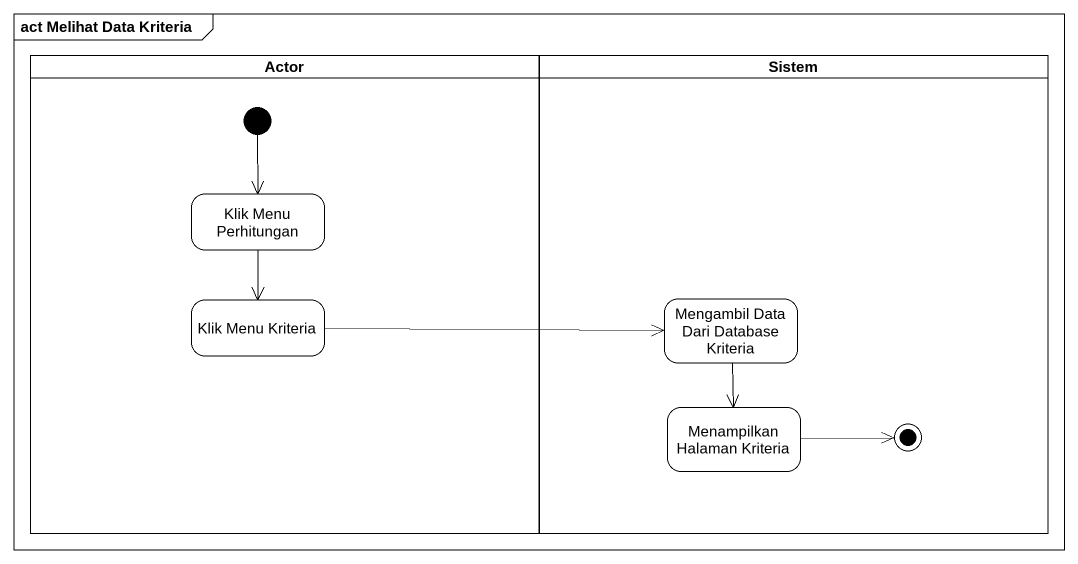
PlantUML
@startuml
mainframe act Melihat Data Kriteria
hide empty description
state "Actor" as Actor_ <<partition>> {
  state "Klik Menu Perhitungan" as Klik_Menu_Perhitungan
  state "Klik Menu Kriteria" as Klik_Menu_Kriteria
  [*] --> Klik_Menu_Perhitungan
}
state Sistem <<partition>> {
  state "Mengambil Data Dari Database Kriteria" as Mengambil_Data_Dari
  state "Menampilkan Halaman Kriteria" as Menampilkan_Halaman_Kriteria
  Menampilkan_Halaman_Kriteria -right-> [*]
}
Klik_Menu_Perhitungan --> Klik_Menu_Kriteria
Klik_Menu_Kriteria -right-> Mengambil_Data_Dari
Mengambil_Data_Dari --> Menampilkan_Halaman_Kriteria
@enduml
